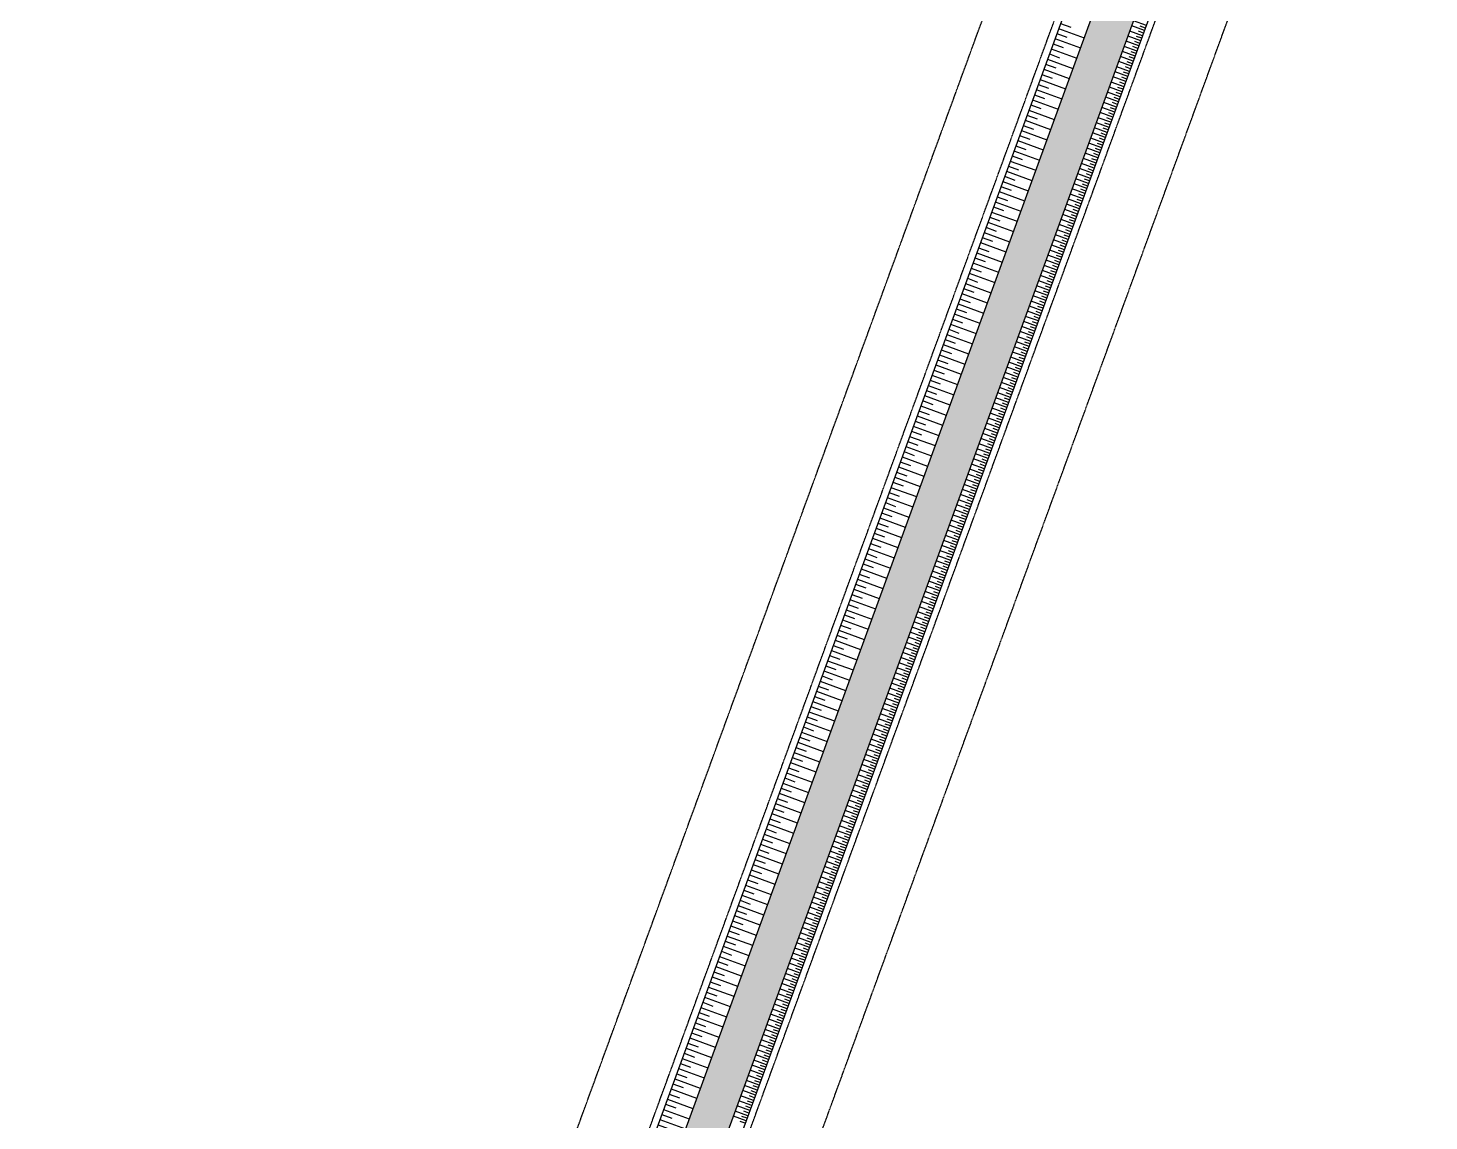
# Model space of a CAD drawing. Extents: x -111898 to 889894, y -2 to 1194865.
# Drawn here: x 693164 to 703495, y 1017071 to 1025132 of the extents above; entities that cross this region are included whole.
import ezdxf

# ---------------------------------------------------------------- set-up
doc = ezdxf.new("R2010")
doc.units = 0
doc.header["$LTSCALE"] = 10
doc.header["$MEASUREMENT"] = 0
doc.linetypes.add('10平面$0$DASH', pattern=[0.35, 0.25, -0.1])
doc.layers.get('Defpoints').update_dxf_attribs({"color": 210})
for name, color, linetype in [('0-WALL', 252, 'Continuous'), ('10平面$0$99平面图例外参$0$A-HATCH-2', 251, 'Continuous'), ('10平面$0$A-LIN-V', 9, 'Continuous'), ('10平面$0$AS-WALL', 40, 'Continuous'), ('10平面$0$PUB_HATCH', 8, 'Continuous'), ('WALL', 252, 'Continuous')]:
    doc.layers.add(name, color=color, linetype=linetype)

# ---------------------------------------------------------------- blocks, each defined once
blk = doc.blocks.new('10平面$0$99平面图例外参$0$$LinePat$填挖边坡')
at = {"color": 0}
for p, q in [((0, 0), (0, -1500)), ((300, 0), (300, -600))]:
    blk.add_line(p, q, dxfattribs=at)
at = {"layer": 'Defpoints', "color": 0}
blk.add_point((600, 0), dxfattribs=at)

msp = doc.modelspace()

# ---------------------------------------------------------------- hatches: boundary and pattern name
at = {"layer": '0-WALL'}
h = msp.add_hatch(dxfattribs=at)
h.set_pattern_fill('草坪或沼泽', color=8, scale=400, angle=-0.200257)
h.set_pattern_definition([(359.79974, (-824318.4, 704905.5), (1605.5824, 1594.398), [240, -48, 64, -48, 240, -960]), (359.79974, (-824398.3, 704953.8), (1605.5824, 1594.398), [160, -120, 240, -120, 160, -800]), (359.79974, (-823836, 705591.9), (1605.5824, 1594.398), [200, -80, 200, -1120]), (359.79974, (-824634.9, 705914.7), (1605.5824, 1594.398), [80, -160, 80, -1280]), (89.79974, (-824474.9, 705914.1), (-1594.398, 1605.5824), [144, -1456]), (89.79974, (-823998.3, 704952.4), (-1594.398, 1605.5824), [160, -1440]), (89.79974, (-823596, 705591), (-1594.398, 1605.5824), [160, -1440]), (44.79974, (-823790.3, 704935.7), (5.5922, 1599.9902), [160, -2102.7417]), (134.79974, (-824206.3, 704937.2), (-1599.9902, 5.5922), [160, -2102.7417]), (63.23469, (-823838.3, 704943.9), (5.5922, 1599.99023), [160, -3417.7088]), (75.7635, (-823918.27, 704952.15), (5.59221, 1599.99023), [160, -6436.969]), (75.7635, (-823516.03, 705590.75), (5.59221, 1599.99023), [128, -6468.969]), (75.7635, (-824442.9, 705914), (5.59221, 1599.99023), [112, -6484.969]), (103.835987, (-824078.27, 704952.7), (5.59221, 1599.99023), [160, -6436.969]), (103.835987, (-823676.03, 705591.3), (5.59221, 1599.99023), [128, -6468.969]), (103.835987, (-824506.9, 705914.2), (5.59221, 1599.99023), [112, -6484.969]), (116.364795, (-824158.3, 704945), (5.5922, 1599.99023), [160, -3417.7069])])
edge = h.paths.add_edge_path()
edge.add_line((741503.08, 933538.38), (741712.87, 934018.57))
edge.add_line((741712.87, 934018.57), (745060.96, 941812.89))
edge.add_line((745060.96, 941812.89), (766890.86, 1001849.76))
edge.add_line((766890.86, 1001849.76), (760346.98, 1016169.02))
edge.add_line((760346.98, 1016169.02), (737579.78, 1026362.54))
edge.add_line((737579.78, 1026362.54), (720756.11, 1037729.77))
edge.add_line((720756.11, 1037729.77), (653654.65, 1067773.01))
edge.add_line((653654.65, 1067773.01), (467795.25, 820503.81))
edge.add_line((467795.25, 820503.81), (468143.58, 820404.89))
edge.add_line((468143.58, 820404.89), (647181.92, 1058601.18))
edge.add_line((647181.92, 1058601.18), (648464.56, 1058132.56))
edge.add_line((648464.56, 1058132.56), (650350.23, 1063296.8))
edge.add_line((650350.23, 1063296.8), (720796.15, 1037558.69))
edge.add_line((720796.15, 1037558.69), (718909.6, 1032395.07))
edge.add_line((718909.6, 1032395.07), (725484.49, 1029992.9))
edge.add_line((725484.49, 1029992.9), (726513.26, 1032808.65))
edge.add_line((726513.26, 1032808.65), (729331.07, 1031779.14))
edge.add_line((729331.07, 1031779.14), (728302.36, 1028963.46))
edge.add_line((728302.36, 1028963.46), (747084.56, 1022101.19))
edge.add_line((747084.56, 1022101.19), (755217.14, 1018452.95))
edge.add_arc((743028.5, 1006160.87), 17310.64, -14.619994, 45.242091, ccw=False)
edge.add_line((759778.64, 1001791.54), (760685.99, 1001458.08))
edge.add_line((760685.99, 1001458.08), (765094.65, 999847.31))
edge.add_line((765094.65, 999847.31), (740941.69, 933744.02))
edge.add_line((740941.69, 933744.02), (741503.08, 933538.38))
h = msp.add_hatch(dxfattribs=at)
h.set_pattern_fill('草坪或沼泽', color=8, scale=400, angle=-0.200257)
h.set_pattern_definition([(359.79974, (-824318.4, 704905.5), (1605.5824, 1594.398), [240, -48, 64, -48, 240, -960]), (359.79974, (-824398.3, 704953.8), (1605.5824, 1594.398), [160, -120, 240, -120, 160, -800]), (359.79974, (-823836, 705591.9), (1605.5824, 1594.398), [200, -80, 200, -1120]), (359.79974, (-824634.9, 705914.7), (1605.5824, 1594.398), [80, -160, 80, -1280]), (89.79974, (-824474.9, 705914.1), (-1594.398, 1605.5824), [144, -1456]), (89.79974, (-823998.3, 704952.4), (-1594.398, 1605.5824), [160, -1440]), (89.79974, (-823596, 705591), (-1594.398, 1605.5824), [160, -1440]), (44.79974, (-823790.3, 704935.7), (5.5922, 1599.9902), [160, -2102.7417]), (134.79974, (-824206.3, 704937.2), (-1599.9902, 5.5922), [160, -2102.7417]), (63.23469, (-823838.3, 704943.9), (5.5922, 1599.99023), [160, -3417.7088]), (75.7635, (-823918.27, 704952.15), (5.59221, 1599.99023), [160, -6436.969]), (75.7635, (-823516.03, 705590.75), (5.59221, 1599.99023), [128, -6468.969]), (75.7635, (-824442.9, 705914), (5.59221, 1599.99023), [112, -6484.969]), (103.835987, (-824078.27, 704952.7), (5.59221, 1599.99023), [160, -6436.969]), (103.835987, (-823676.03, 705591.3), (5.59221, 1599.99023), [128, -6468.969]), (103.835987, (-824506.9, 705914.2), (5.59221, 1599.99023), [112, -6484.969]), (116.364795, (-824158.3, 704945), (5.5922, 1599.99023), [160, -3417.7069])])
edge = h.paths.add_edge_path()
edge.add_line((700120.09, 1030796.12), (720971.32, 1023177.92))
edge.add_arc((719204.49, 1023876.72), 1900, 338.420593, 429.930039)
edge.add_line((719856.51, 1025661.34), (702573.86, 1031975.62))
edge.add_arc((701921.85, 1030191), 1900, 69.930039, 159.929711)
edge.add_line((700137.23, 1030843.03), (700120.09, 1030796.12))
at = {"layer": '10平面$0$PUB_HATCH'}
h = msp.add_hatch(dxfattribs=at)
h.set_pattern_fill('石膏板', color=256, scale=30, angle=-20.070289, style=0)
h.set_pattern_definition([(24.929711, (581260.3, 187846.72), (-44.707476, 96.183378), [24, -82.06602]), (114.929711, (581417.13, 187789.42), (-96.183378, -44.707476), [24, -82.06602])])
h.paths.add_polyline_path([(686628.72, 984982.24), (702058.31, 1027213.41), (701776.53, 1027316.36), (686346.94, 985085.19)])

# ---------------------------------------------------------------- linework, layer by layer
at = {"layer": '10平面$0$A-LIN-V', "color": 8}
for p, q in [((701588.67, 1027385), (686227.72, 985341.68)), ((702152.23, 1027179.1), (686722.65, 984947.92))]:
    msp.add_line(p, q, dxfattribs=at)
at = {"layer": '10平面$0$AS-WALL', "color": 8}
for p, q in [((701776.53, 1027316.36), (686346.94, 985085.19)), ((686628.72, 984982.24), (702058.31, 1027213.41))]:
    msp.add_line(p, q, dxfattribs=at)
at = {"layer": 'WALL', "color": 8, "linetype": '10平面$0$DASH'}
for p, q in [((670769.92, 944636), (701895.69, 1029828)), ((671239.56, 944464.41), (702365.32, 1029656.41)), ((671897.05, 944224.19), (703022.81, 1029416.19)), ((672366.69, 944052.6), (703492.45, 1029244.6))]:
    msp.add_line(p, q, dxfattribs=at)

# ---------------------------------------------------------------- block references
at = {"layer": '10平面$0$99平面图例外参$0$A-HATCH-2', "color": 8}
for p, xscale, yscale, zscale, rotation in [((700764.29, 1025128.65), 0.1334573205823481, 0.1333333333333333, 0.1333333333333333, 69.92971143541095), ((701397.23, 1025112.62), 0.06666901738333265, 0.06666666666666667, 0.06666666666666667, 249.9297114337832), ((701410.96, 1025150.2), 0.06666901738333265, 0.06666666666666667, 0.06666666666666667, 249.9297114337832), ((700709.33, 1024978.23), 0.1334573205823481, 0.1333333333333333, 0.1333333333333333, 69.92971143541095), ((700736.81, 1025053.44), 0.1334573205823481, 0.1333333333333333, 0.1333333333333333, 69.92971143541095), ((701356.05, 1024999.91), 0.06666901738333265, 0.06666666666666667, 0.06666666666666667, 249.9297114337832), ((701369.77, 1025037.48), 0.06666901738333265, 0.06666666666666667, 0.06666666666666667, 249.9297114337832), ((701383.5, 1025075.05), 0.06666901738333265, 0.06666666666666667, 0.06666666666666667, 249.9297114337832), ((700681.85, 1024903.01), 0.1334573205823481, 0.1333333333333333, 0.1333333333333333, 69.92971143541095), ((701328.59, 1024924.76), 0.06666901738333265, 0.06666666666666667, 0.06666666666666667, 249.9297114337832), ((701342.32, 1024962.33), 0.06666901738333265, 0.06666666666666667, 0.06666666666666667, 249.9297114337832), ((700626.89, 1024752.59), 0.1334573205823481, 0.1333333333333333, 0.1333333333333333, 69.92971143541095), ((700654.37, 1024827.8), 0.1334573205823481, 0.1333333333333333, 0.1333333333333333, 69.92971143541095), ((701287.41, 1024812.05), 0.06666901738333265, 0.06666666666666667, 0.06666666666666667, 249.9297114337832), ((701301.14, 1024849.62), 0.06666901738333265, 0.06666666666666667, 0.06666666666666667, 249.9297114337832), ((701314.86, 1024887.19), 0.06666901738333265, 0.06666666666666667, 0.06666666666666667, 249.9297114337832), ((700599.41, 1024677.38), 0.1334573205823481, 0.1333333333333333, 0.1333333333333333, 69.92971143541095), ((701246.23, 1024699.33), 0.06666901738333265, 0.06666666666666667, 0.06666666666666667, 249.9297114337832), ((701259.95, 1024736.9), 0.06666901738333265, 0.06666666666666667, 0.06666666666666667, 249.9297114337832), ((701273.68, 1024774.47), 0.06666901738333265, 0.06666666666666667, 0.06666666666666667, 249.9297114337832), ((700571.94, 1024602.17), 0.1334573205823481, 0.1333333333333333, 0.1333333333333333, 69.92971143541095), ((701205.04, 1024586.61), 0.06666901738333265, 0.06666666666666667, 0.06666666666666667, 249.9297114337832), ((701218.77, 1024624.18), 0.06666901738333265, 0.06666666666666667, 0.06666666666666667, 249.9297114337832), ((701232.5, 1024661.76), 0.06666901738333265, 0.06666666666666667, 0.06666666666666667, 249.9297114337832), ((700516.98, 1024451.74), 0.1334573205823481, 0.1333333333333333, 0.1333333333333333, 69.92971143541095), ((700544.46, 1024526.96), 0.1334573205823481, 0.1333333333333333, 0.1333333333333333, 69.92971143541095), ((701177.59, 1024511.47), 0.06666901738333265, 0.06666666666666667, 0.06666666666666667, 249.9297114337832), ((701191.32, 1024549.04), 0.06666901738333265, 0.06666666666666667, 0.06666666666666667, 249.9297114337832), ((700489.5, 1024376.53), 0.1334573205823481, 0.1333333333333333, 0.1333333333333333, 69.92971143541095), ((701136.41, 1024398.75), 0.06666901738333265, 0.06666666666666667, 0.06666666666666667, 249.9297114337832), ((701150.13, 1024436.32), 0.06666901738333265, 0.06666666666666667, 0.06666666666666667, 249.9297114337832), ((701163.86, 1024473.9), 0.06666901738333265, 0.06666666666666667, 0.06666666666666667, 249.9297114337832), ((700462.02, 1024301.32), 0.1334573205823481, 0.1333333333333333, 0.1333333333333333, 69.92971143541095), ((701095.23, 1024286.03), 0.06666901738333265, 0.06666666666666667, 0.06666666666666667, 249.9297114337832), ((701108.95, 1024323.61), 0.06666901738333265, 0.06666666666666667, 0.06666666666666667, 249.9297114337832), ((701122.68, 1024361.18), 0.06666901738333265, 0.06666666666666667, 0.06666666666666667, 249.9297114337832), ((700407.06, 1024150.9), 0.1334573205823481, 0.1333333333333333, 0.1333333333333333, 69.92971143541095), ((700434.54, 1024226.11), 0.1334573205823481, 0.1333333333333333, 0.1333333333333333, 69.92971143541095), ((701054.04, 1024173.32), 0.06666901738333265, 0.06666666666666667, 0.06666666666666667, 249.9297114337832), ((701067.77, 1024210.89), 0.06666901738333265, 0.06666666666666667, 0.06666666666666667, 249.9297114337832), ((701081.5, 1024248.46), 0.06666901738333265, 0.06666666666666667, 0.06666666666666667, 249.9297114337832), ((700379.58, 1024075.69), 0.1334573205823481, 0.1333333333333333, 0.1333333333333333, 69.92971143541095), ((701026.59, 1024098.17), 0.06666901738333265, 0.06666666666666667, 0.06666666666666667, 249.9297114337832), ((701040.32, 1024135.75), 0.06666901738333265, 0.06666666666666667, 0.06666666666666667, 249.9297114337832), ((700324.62, 1023925.26), 0.1334573205823481, 0.1333333333333333, 0.1333333333333333, 69.92971143541095), ((700352.1, 1024000.47), 0.1334573205823481, 0.1333333333333333, 0.1333333333333333, 69.92971143541095), ((700985.41, 1023985.46), 0.06666901738333265, 0.06666666666666667, 0.06666666666666667, 249.9297114337832), ((700999.13, 1024023.03), 0.06666901738333265, 0.06666666666666667, 0.06666666666666667, 249.9297114337832), ((701012.86, 1024060.6), 0.06666901738333265, 0.06666666666666667, 0.06666666666666667, 249.9297114337832), ((700297.14, 1023850.05), 0.1334573205823481, 0.1333333333333333, 0.1333333333333333, 69.92971143541095), ((700944.22, 1023872.74), 0.06666901738333265, 0.06666666666666667, 0.06666666666666667, 249.9297114337832), ((700957.95, 1023910.31), 0.06666901738333265, 0.06666666666666667, 0.06666666666666667, 249.9297114337832), ((700971.68, 1023947.88), 0.06666901738333265, 0.06666666666666667, 0.06666666666666667, 249.9297114337832), ((700269.66, 1023774.84), 0.1334573205823481, 0.1333333333333333, 0.1333333333333333, 69.92971143541095), ((700903.04, 1023760.02), 0.06666901738333265, 0.06666666666666667, 0.06666666666666667, 249.9297114337832), ((700916.77, 1023797.6), 0.06666901738333265, 0.06666666666666667, 0.06666666666666667, 249.9297114337832), ((700930.5, 1023835.17), 0.06666901738333265, 0.06666666666666667, 0.06666666666666667, 249.9297114337832), ((700214.7, 1023624.42), 0.1334573205823481, 0.1333333333333333, 0.1333333333333333, 69.92971143541095), ((700242.18, 1023699.63), 0.1334573205823481, 0.1333333333333333, 0.1333333333333333, 69.92971143541095), ((700875.59, 1023684.88), 0.06666901738333265, 0.06666666666666667, 0.06666666666666667, 249.9297114337832), ((700889.31, 1023722.45), 0.06666901738333265, 0.06666666666666667, 0.06666666666666667, 249.9297114337832), ((700187.22, 1023549.2), 0.1334573205823481, 0.1333333333333333, 0.1333333333333333, 69.92971143541095), ((700834.4, 1023572.16), 0.06666901738333265, 0.06666666666666667, 0.06666666666666667, 249.9297114337832), ((700848.13, 1023609.73), 0.06666901738333265, 0.06666666666666667, 0.06666666666666667, 249.9297114337832), ((700861.86, 1023647.31), 0.06666901738333265, 0.06666666666666667, 0.06666666666666667, 249.9297114337832), ((700159.74, 1023473.99), 0.1334573205823481, 0.1333333333333333, 0.1333333333333333, 69.92971143541095), ((700793.22, 1023459.45), 0.06666901738333265, 0.06666666666666667, 0.06666666666666667, 249.9297114337832), ((700806.95, 1023497.02), 0.06666901738333265, 0.06666666666666667, 0.06666666666666667, 249.9297114337832), ((700820.68, 1023534.59), 0.06666901738333265, 0.06666666666666667, 0.06666666666666667, 249.9297114337832), ((700104.79, 1023323.57), 0.1334573205823481, 0.1333333333333333, 0.1333333333333333, 69.92971143541095), ((700132.27, 1023398.78), 0.1334573205823481, 0.1333333333333333, 0.1333333333333333, 69.92971143541095), ((700752.04, 1023346.73), 0.06666901738333265, 0.06666666666666667, 0.06666666666666667, 249.9297114337832), ((700765.77, 1023384.3), 0.06666901738333265, 0.06666666666666667, 0.06666666666666667, 249.9297114337832), ((700779.5, 1023421.87), 0.06666901738333265, 0.06666666666666667, 0.06666666666666667, 249.9297114337832), ((700077.31, 1023248.36), 0.1334573205823481, 0.1333333333333333, 0.1333333333333333, 69.92971143541095), ((700724.59, 1023271.58), 0.06666901738333265, 0.06666666666666667, 0.06666666666666667, 249.9297114337832), ((700738.31, 1023309.16), 0.06666901738333265, 0.06666666666666667, 0.06666666666666667, 249.9297114337832), ((700049.83, 1023173.15), 0.1334573205823481, 0.1333333333333333, 0.1333333333333333, 69.92971143541095), ((700683.4, 1023158.87), 0.06666901738333265, 0.06666666666666667, 0.06666666666666667, 249.9297114337832), ((700697.13, 1023196.44), 0.06666901738333265, 0.06666666666666667, 0.06666666666666667, 249.9297114337832), ((700710.86, 1023234.01), 0.06666901738333265, 0.06666666666666667, 0.06666666666666667, 249.9297114337832), ((699994.87, 1023022.72), 0.1334573205823481, 0.1333333333333333, 0.1333333333333333, 69.92971143541095), ((700022.35, 1023097.93), 0.1334573205823481, 0.1333333333333333, 0.1333333333333333, 69.92971143541095), ((700642.22, 1023046.15), 0.06666901738333265, 0.06666666666666667, 0.06666666666666667, 249.9297114337832), ((700655.95, 1023083.72), 0.06666901738333265, 0.06666666666666667, 0.06666666666666667, 249.9297114337832), ((700669.68, 1023121.3), 0.06666901738333265, 0.06666666666666667, 0.06666666666666667, 249.9297114337832), ((699967.39, 1022947.51), 0.1334573205823481, 0.1333333333333333, 0.1333333333333333, 69.92971143541095), ((700601.04, 1022933.43), 0.06666901738333265, 0.06666666666666667, 0.06666666666666667, 249.9297114337832), ((700614.77, 1022971.01), 0.06666901738333265, 0.06666666666666667, 0.06666666666666667, 249.9297114337832), ((700628.49, 1023008.58), 0.06666901738333265, 0.06666666666666667, 0.06666666666666667, 249.9297114337832), ((699912.43, 1022797.09), 0.1334573205823481, 0.1333333333333333, 0.1333333333333333, 69.92971143541095), ((699939.91, 1022872.3), 0.1334573205823481, 0.1333333333333333, 0.1333333333333333, 69.92971143541095), ((700573.58, 1022858.29), 0.06666901738333265, 0.06666666666666667, 0.06666666666666667, 249.9297114337832), ((700587.31, 1022895.86), 0.06666901738333265, 0.06666666666666667, 0.06666666666666667, 249.9297114337832), ((699884.95, 1022721.88), 0.1334573205823481, 0.1333333333333333, 0.1333333333333333, 69.92971143541095), ((700532.4, 1022745.57), 0.06666901738333265, 0.06666666666666667, 0.06666666666666667, 249.9297114337832), ((700546.13, 1022783.15), 0.06666901738333265, 0.06666666666666667, 0.06666666666666667, 249.9297114337832), ((700559.86, 1022820.72), 0.06666901738333265, 0.06666666666666667, 0.06666666666666667, 249.9297114337832), ((699857.47, 1022646.66), 0.1334573205823481, 0.1333333333333333, 0.1333333333333333, 69.92971143541095), ((700491.22, 1022632.86), 0.06666901738333265, 0.06666666666666667, 0.06666666666666667, 249.9297114337832), ((700504.95, 1022670.43), 0.06666901738333265, 0.06666666666666667, 0.06666666666666667, 249.9297114337832), ((700518.67, 1022708), 0.06666901738333265, 0.06666666666666667, 0.06666666666666667, 249.9297114337832), ((699802.51, 1022496.24), 0.1334573205823481, 0.1333333333333333, 0.1333333333333333, 69.92971143541095), ((699829.99, 1022571.45), 0.1334573205823481, 0.1333333333333333, 0.1333333333333333, 69.92971143541095), ((700450.04, 1022520.14), 0.06666901738333265, 0.06666666666666667, 0.06666666666666667, 249.9297114337832), ((700463.77, 1022557.71), 0.06666901738333265, 0.06666666666666667, 0.06666666666666667, 249.9297114337832), ((700477.49, 1022595.28), 0.06666901738333265, 0.06666666666666667, 0.06666666666666667, 249.9297114337832), ((699775.03, 1022421.03), 0.1334573205823481, 0.1333333333333333, 0.1333333333333333, 69.92971143541095), ((700422.58, 1022445), 0.06666901738333265, 0.06666666666666667, 0.06666666666666667, 249.9297114337832), ((700436.31, 1022482.57), 0.06666901738333265, 0.06666666666666667, 0.06666666666666667, 249.9297114337832), ((699747.55, 1022345.82), 0.1334573205823481, 0.1333333333333333, 0.1333333333333333, 69.92971143541095), ((700381.4, 1022332.28), 0.06666901738333265, 0.06666666666666667, 0.06666666666666667, 249.9297114337832), ((700395.13, 1022369.85), 0.06666901738333265, 0.06666666666666667, 0.06666666666666667, 249.9297114337832), ((700408.86, 1022407.42), 0.06666901738333265, 0.06666666666666667, 0.06666666666666667, 249.9297114337832), ((699692.6, 1022195.39), 0.1334573205823481, 0.1333333333333333, 0.1333333333333333, 69.92971143541095), ((699720.08, 1022270.61), 0.1334573205823481, 0.1333333333333333, 0.1333333333333333, 69.92971143541095), ((700340.22, 1022219.56), 0.06666901738333265, 0.06666666666666667, 0.06666666666666667, 249.9297114337832), ((700353.95, 1022257.13), 0.06666901738333265, 0.06666666666666667, 0.06666666666666667, 249.9297114337832), ((700367.67, 1022294.71), 0.06666901738333265, 0.06666666666666667, 0.06666666666666667, 249.9297114337832), ((699665.12, 1022120.18), 0.1334573205823481, 0.1333333333333333, 0.1333333333333333, 69.92971143541095), ((700299.04, 1022106.85), 0.06666901738333265, 0.06666666666666667, 0.06666666666666667, 249.9297114337832), ((700312.76, 1022144.42), 0.06666901738333265, 0.06666666666666667, 0.06666666666666667, 249.9297114337832), ((700326.49, 1022181.99), 0.06666901738333265, 0.06666666666666667, 0.06666666666666667, 249.9297114337832), ((699610.16, 1021969.76), 0.1334573205823481, 0.1333333333333333, 0.1333333333333333, 69.92971143541095), ((699637.64, 1022044.97), 0.1334573205823481, 0.1333333333333333, 0.1333333333333333, 69.92971143541095), ((700271.58, 1022031.7), 0.06666901738333265, 0.06666666666666667, 0.06666666666666667, 249.9297114337832), ((700285.31, 1022069.27), 0.06666901738333265, 0.06666666666666667, 0.06666666666666667, 249.9297114337832), ((699582.68, 1021894.55), 0.1334573205823481, 0.1333333333333333, 0.1333333333333333, 69.92971143541095), ((700230.4, 1021918.98), 0.06666901738333265, 0.06666666666666667, 0.06666666666666667, 249.9297114337832), ((700244.13, 1021956.56), 0.06666901738333265, 0.06666666666666667, 0.06666666666666667, 249.9297114337832), ((700257.85, 1021994.13), 0.06666901738333265, 0.06666666666666667, 0.06666666666666667, 249.9297114337832), ((699555.2, 1021819.34), 0.1334573205823481, 0.1333333333333333, 0.1333333333333333, 69.92971143541095), ((700189.22, 1021806.27), 0.06666901738333265, 0.06666666666666667, 0.06666666666666667, 249.9297114337832), ((700202.94, 1021843.84), 0.06666901738333265, 0.06666666666666667, 0.06666666666666667, 249.9297114337832), ((700216.67, 1021881.41), 0.06666901738333265, 0.06666666666666667, 0.06666666666666667, 249.9297114337832), ((699500.24, 1021668.91), 0.1334573205823481, 0.1333333333333333, 0.1333333333333333, 69.92971143541095), ((699527.72, 1021744.12), 0.1334573205823481, 0.1333333333333333, 0.1333333333333333, 69.92971143541095), ((700148.04, 1021693.55), 0.06666901738333265, 0.06666666666666667, 0.06666666666666667, 249.9297114337832), ((700161.76, 1021731.12), 0.06666901738333265, 0.06666666666666667, 0.06666666666666667, 249.9297114337832), ((700175.49, 1021768.7), 0.06666901738333265, 0.06666666666666667, 0.06666666666666667, 249.9297114337832), ((699472.76, 1021593.7), 0.1334573205823481, 0.1333333333333333, 0.1333333333333333, 69.92971143541095), ((700120.58, 1021618.41), 0.06666901738333265, 0.06666666666666667, 0.06666666666666667, 249.9297114337832), ((700134.31, 1021655.98), 0.06666901738333265, 0.06666666666666667, 0.06666666666666667, 249.9297114337832), ((699445.28, 1021518.49), 0.1334573205823481, 0.1333333333333333, 0.1333333333333333, 69.92971143541095), ((700079.4, 1021505.69), 0.06666901738333265, 0.06666666666666667, 0.06666666666666667, 249.9297114337832), ((700093.13, 1021543.26), 0.06666901738333265, 0.06666666666666667, 0.06666666666666667, 249.9297114337832), ((700106.85, 1021580.83), 0.06666901738333265, 0.06666666666666667, 0.06666666666666667, 249.9297114337832), ((699390.32, 1021368.07), 0.1334573205823481, 0.1333333333333333, 0.1333333333333333, 69.92971143541095), ((699417.8, 1021443.28), 0.1334573205823481, 0.1333333333333333, 0.1333333333333333, 69.92971143541095), ((700038.22, 1021392.97), 0.06666901738333265, 0.06666666666666667, 0.06666666666666667, 249.9297114337832), ((700051.94, 1021430.55), 0.06666901738333265, 0.06666666666666667, 0.06666666666666667, 249.9297114337832), ((700065.67, 1021468.12), 0.06666901738333265, 0.06666666666666667, 0.06666666666666667, 249.9297114337832), ((699362.84, 1021292.85), 0.1334573205823481, 0.1333333333333333, 0.1333333333333333, 69.92971143541095), ((699997.03, 1021280.26), 0.06666901738333265, 0.06666666666666667, 0.06666666666666667, 249.9297114337832), ((700010.76, 1021317.83), 0.06666901738333265, 0.06666666666666667, 0.06666666666666667, 249.9297114337832), ((700024.49, 1021355.4), 0.06666901738333265, 0.06666666666666667, 0.06666666666666667, 249.9297114337832), ((699307.89, 1021142.43), 0.1334573205823481, 0.1333333333333333, 0.1333333333333333, 69.92971143541095), ((699335.36, 1021217.64), 0.1334573205823481, 0.1333333333333333, 0.1333333333333333, 69.92971143541095), ((699969.58, 1021205.11), 0.06666901738333265, 0.06666666666666667, 0.06666666666666667, 249.9297114337832), ((699983.31, 1021242.69), 0.06666901738333265, 0.06666666666666667, 0.06666666666666667, 249.9297114337832), ((699280.41, 1021067.22), 0.1334573205823481, 0.1333333333333333, 0.1333333333333333, 69.92971143541095), ((699928.4, 1021092.4), 0.06666901738333265, 0.06666666666666667, 0.06666666666666667, 249.9297114337832), ((699942.12, 1021129.97), 0.06666901738333265, 0.06666666666666667, 0.06666666666666667, 249.9297114337832), ((699955.85, 1021167.54), 0.06666901738333265, 0.06666666666666667, 0.06666666666666667, 249.9297114337832), ((699252.93, 1020992.01), 0.1334573205823481, 0.1333333333333333, 0.1333333333333333, 69.92971143541095), ((699887.21, 1020979.68), 0.06666901738333265, 0.06666666666666667, 0.06666666666666667, 249.9297114337832), ((699900.94, 1021017.25), 0.06666901738333265, 0.06666666666666667, 0.06666666666666667, 249.9297114337832), ((699914.67, 1021054.82), 0.06666901738333265, 0.06666666666666667, 0.06666666666666667, 249.9297114337832), ((699197.97, 1020841.58), 0.1334573205823481, 0.1333333333333333, 0.1333333333333333, 69.92971143541095), ((699225.45, 1020916.8), 0.1334573205823481, 0.1333333333333333, 0.1333333333333333, 69.92971143541095), ((699846.03, 1020866.96), 0.06666901738333265, 0.06666666666666667, 0.06666666666666667, 249.9297114337832), ((699859.76, 1020904.54), 0.06666901738333265, 0.06666666666666667, 0.06666666666666667, 249.9297114337832), ((699873.49, 1020942.11), 0.06666901738333265, 0.06666666666666667, 0.06666666666666667, 249.9297114337832), ((699170.49, 1020766.37), 0.1334573205823481, 0.1333333333333333, 0.1333333333333333, 69.92971143541095), ((699818.58, 1020791.82), 0.06666901738333265, 0.06666666666666667, 0.06666666666666667, 249.9297114337832), ((699832.31, 1020829.39), 0.06666901738333265, 0.06666666666666667, 0.06666666666666667, 249.9297114337832), ((699143.01, 1020691.16), 0.1334573205823481, 0.1333333333333333, 0.1333333333333333, 69.92971143541095), ((699777.4, 1020679.1), 0.06666901738333265, 0.06666666666666667, 0.06666666666666667, 249.9297114337832), ((699791.12, 1020716.67), 0.06666901738333265, 0.06666666666666667, 0.06666666666666667, 249.9297114337832), ((699804.85, 1020754.25), 0.06666901738333265, 0.06666666666666667, 0.06666666666666667, 249.9297114337832), ((699088.05, 1020540.74), 0.1334573205823481, 0.1333333333333333, 0.1333333333333333, 69.92971143541095), ((699115.53, 1020615.95), 0.1334573205823481, 0.1333333333333333, 0.1333333333333333, 69.92971143541095), ((699736.21, 1020566.39), 0.06666901738333265, 0.06666666666666667, 0.06666666666666667, 249.9297114337832), ((699749.94, 1020603.96), 0.06666901738333265, 0.06666666666666667, 0.06666666666666667, 249.9297114337832), ((699763.67, 1020641.53), 0.06666901738333265, 0.06666666666666667, 0.06666666666666667, 249.9297114337832), ((699060.57, 1020465.53), 0.1334573205823481, 0.1333333333333333, 0.1333333333333333, 69.92971143541095), ((699695.03, 1020453.67), 0.06666901738333265, 0.06666666666666667, 0.06666666666666667, 249.9297114337832), ((699708.76, 1020491.24), 0.06666901738333265, 0.06666666666666667, 0.06666666666666667, 249.9297114337832), ((699722.49, 1020528.81), 0.06666901738333265, 0.06666666666666667, 0.06666666666666667, 249.9297114337832), ((699005.61, 1020315.1), 0.1334573205823481, 0.1333333333333333, 0.1333333333333333, 69.92971143541095), ((699033.09, 1020390.31), 0.1334573205823481, 0.1333333333333333, 0.1333333333333333, 69.92971143541095), ((699667.58, 1020378.52), 0.06666901738333265, 0.06666666666666667, 0.06666666666666667, 249.9297114337832), ((699681.3, 1020416.1), 0.06666901738333265, 0.06666666666666667, 0.06666666666666667, 249.9297114337832), ((698978.13, 1020239.89), 0.1334573205823481, 0.1333333333333333, 0.1333333333333333, 69.92971143541095), ((699626.39, 1020265.81), 0.06666901738333265, 0.06666666666666667, 0.06666666666666667, 249.9297114337832), ((699640.12, 1020303.38), 0.06666901738333265, 0.06666666666666667, 0.06666666666666667, 249.9297114337832), ((699653.85, 1020340.95), 0.06666901738333265, 0.06666666666666667, 0.06666666666666667, 249.9297114337832), ((698950.65, 1020164.68), 0.1334573205823481, 0.1333333333333333, 0.1333333333333333, 69.92971143541095), ((699585.21, 1020153.09), 0.06666901738333265, 0.06666666666666667, 0.06666666666666667, 249.9297114337832), ((699598.94, 1020190.66), 0.06666901738333265, 0.06666666666666667, 0.06666666666666667, 249.9297114337832), ((699612.67, 1020228.24), 0.06666901738333265, 0.06666666666666667, 0.06666666666666667, 249.9297114337832), ((698895.7, 1020014.26), 0.1334573205823481, 0.1333333333333333, 0.1333333333333333, 69.92971143541095), ((698923.17, 1020089.47), 0.1334573205823481, 0.1333333333333333, 0.1333333333333333, 69.92971143541095), ((699544.03, 1020040.37), 0.06666901738333265, 0.06666666666666667, 0.06666666666666667, 249.9297114337832), ((699557.76, 1020077.95), 0.06666901738333265, 0.06666666666666667, 0.06666666666666667, 249.9297114337832), ((699571.48, 1020115.52), 0.06666901738333265, 0.06666666666666667, 0.06666666666666667, 249.9297114337832), ((698868.22, 1019939.04), 0.1334573205823481, 0.1333333333333333, 0.1333333333333333, 69.92971143541095), ((699516.58, 1019965.23), 0.06666901738333265, 0.06666666666666667, 0.06666666666666667, 249.9297114337832), ((699530.3, 1020002.8), 0.06666901738333265, 0.06666666666666667, 0.06666666666666667, 249.9297114337832), ((698840.74, 1019863.83), 0.1334573205823481, 0.1333333333333333, 0.1333333333333333, 69.92971143541095), ((699475.39, 1019852.51), 0.06666901738333265, 0.06666666666666667, 0.06666666666666667, 249.9297114337832), ((699489.12, 1019890.09), 0.06666901738333265, 0.06666666666666667, 0.06666666666666667, 249.9297114337832), ((699502.85, 1019927.66), 0.06666901738333265, 0.06666666666666667, 0.06666666666666667, 249.9297114337832), ((698785.78, 1019713.41), 0.1334573205823481, 0.1333333333333333, 0.1333333333333333, 69.92971143541095), ((698813.26, 1019788.62), 0.1334573205823481, 0.1333333333333333, 0.1333333333333333, 69.92971143541095), ((699434.21, 1019739.8), 0.06666901738333265, 0.06666666666666667, 0.06666666666666667, 249.9297114337832), ((699447.94, 1019777.37), 0.06666901738333265, 0.06666666666666667, 0.06666666666666667, 249.9297114337832), ((699461.67, 1019814.94), 0.06666901738333265, 0.06666666666666667, 0.06666666666666667, 249.9297114337832), ((698758.3, 1019638.2), 0.1334573205823481, 0.1333333333333333, 0.1333333333333333, 69.92971143541095), ((699393.03, 1019627.08), 0.06666901738333265, 0.06666666666666667, 0.06666666666666667, 249.9297114337832), ((699406.76, 1019664.65), 0.06666901738333265, 0.06666666666666667, 0.06666666666666667, 249.9297114337832), ((699420.48, 1019702.22), 0.06666901738333265, 0.06666666666666667, 0.06666666666666667, 249.9297114337832), ((698703.34, 1019487.77), 0.1334573205823481, 0.1333333333333333, 0.1333333333333333, 69.92971143541095), ((698730.82, 1019562.99), 0.1334573205823481, 0.1333333333333333, 0.1333333333333333, 69.92971143541095), ((699365.57, 1019551.94), 0.06666901738333265, 0.06666666666666667, 0.06666666666666667, 249.9297114337832), ((699379.3, 1019589.51), 0.06666901738333265, 0.06666666666666667, 0.06666666666666667, 249.9297114337832), ((698675.86, 1019412.56), 0.1334573205823481, 0.1333333333333333, 0.1333333333333333, 69.92971143541095), ((699324.39, 1019439.22), 0.06666901738333265, 0.06666666666666667, 0.06666666666666667, 249.9297114337832), ((699338.12, 1019476.79), 0.06666901738333265, 0.06666666666666667, 0.06666666666666667, 249.9297114337832), ((699351.85, 1019514.36), 0.06666901738333265, 0.06666666666666667, 0.06666666666666667, 249.9297114337832), ((698648.38, 1019337.35), 0.1334573205823481, 0.1333333333333333, 0.1333333333333333, 69.92971143541095), ((699283.21, 1019326.5), 0.06666901738333265, 0.06666666666666667, 0.06666666666666667, 249.9297114337832), ((699296.94, 1019364.07), 0.06666901738333265, 0.06666666666666667, 0.06666666666666667, 249.9297114337832), ((699310.66, 1019401.65), 0.06666901738333265, 0.06666666666666667, 0.06666666666666667, 249.9297114337832), ((698593.42, 1019186.93), 0.1334573205823481, 0.1333333333333333, 0.1333333333333333, 69.92971143541095), ((698620.9, 1019262.14), 0.1334573205823481, 0.1333333333333333, 0.1333333333333333, 69.92971143541095), ((699242.03, 1019213.79), 0.06666901738333265, 0.06666666666666667, 0.06666666666666667, 249.9297114337832), ((699255.75, 1019251.36), 0.06666901738333265, 0.06666666666666667, 0.06666666666666667, 249.9297114337832), ((699269.48, 1019288.93), 0.06666901738333265, 0.06666666666666667, 0.06666666666666667, 249.9297114337832), ((698565.94, 1019111.72), 0.1334573205823481, 0.1333333333333333, 0.1333333333333333, 69.92971143541095), ((699214.57, 1019138.64), 0.06666901738333265, 0.06666666666666667, 0.06666666666666667, 249.9297114337832), ((699228.3, 1019176.21), 0.06666901738333265, 0.06666666666666667, 0.06666666666666667, 249.9297114337832), ((698538.46, 1019036.5), 0.1334573205823481, 0.1333333333333333, 0.1333333333333333, 69.92971143541095), ((699173.39, 1019025.92), 0.06666901738333265, 0.06666666666666667, 0.06666666666666667, 249.9297114337832), ((699187.12, 1019063.5), 0.06666901738333265, 0.06666666666666667, 0.06666666666666667, 249.9297114337832), ((699200.85, 1019101.07), 0.06666901738333265, 0.06666666666666667, 0.06666666666666667, 249.9297114337832), ((698483.5, 1018886.08), 0.1334573205823481, 0.1333333333333333, 0.1333333333333333, 69.92971143541095), ((698510.98, 1018961.29), 0.1334573205823481, 0.1333333333333333, 0.1333333333333333, 69.92971143541095), ((699132.21, 1018913.21), 0.06666901738333265, 0.06666666666666667, 0.06666666666666667, 249.9297114337832), ((699145.94, 1018950.78), 0.06666901738333265, 0.06666666666666667, 0.06666666666666667, 249.9297114337832), ((699159.66, 1018988.35), 0.06666901738333265, 0.06666666666666667, 0.06666666666666667, 249.9297114337832), ((698456.03, 1018810.87), 0.1334573205823481, 0.1333333333333333, 0.1333333333333333, 69.92971143541095), ((699091.03, 1018800.49), 0.06666901738333265, 0.06666666666666667, 0.06666666666666667, 249.9297114337832), ((699104.75, 1018838.06), 0.06666901738333265, 0.06666666666666667, 0.06666666666666667, 249.9297114337832), ((699118.48, 1018875.64), 0.06666901738333265, 0.06666666666666667, 0.06666666666666667, 249.9297114337832), ((698401.07, 1018660.45), 0.1334573205823481, 0.1333333333333333, 0.1333333333333333, 69.92971143541095), ((698428.55, 1018735.66), 0.1334573205823481, 0.1333333333333333, 0.1333333333333333, 69.92971143541095), ((699063.57, 1018725.35), 0.06666901738333265, 0.06666666666666667, 0.06666666666666667, 249.9297114337832), ((699077.3, 1018762.92), 0.06666901738333265, 0.06666666666666667, 0.06666666666666667, 249.9297114337832), ((698373.59, 1018585.23), 0.1334573205823481, 0.1333333333333333, 0.1333333333333333, 69.92971143541095), ((699022.39, 1018612.63), 0.06666901738333265, 0.06666666666666667, 0.06666666666666667, 249.9297114337832), ((699036.12, 1018650.2), 0.06666901738333265, 0.06666666666666667, 0.06666666666666667, 249.9297114337832), ((699049.84, 1018687.77), 0.06666901738333265, 0.06666666666666667, 0.06666666666666667, 249.9297114337832), ((698346.11, 1018510.02), 0.1334573205823481, 0.1333333333333333, 0.1333333333333333, 69.92971143541095), ((698981.21, 1018499.91), 0.06666901738333265, 0.06666666666666667, 0.06666666666666667, 249.9297114337832), ((698994.93, 1018537.49), 0.06666901738333265, 0.06666666666666667, 0.06666666666666667, 249.9297114337832), ((699008.66, 1018575.06), 0.06666901738333265, 0.06666666666666667, 0.06666666666666667, 249.9297114337832), ((698291.15, 1018359.6), 0.1334573205823481, 0.1333333333333333, 0.1333333333333333, 69.92971143541095), ((698318.63, 1018434.81), 0.1334573205823481, 0.1333333333333333, 0.1333333333333333, 69.92971143541095), ((698940.02, 1018387.2), 0.06666901738333265, 0.06666666666666667, 0.06666666666666667, 249.9297114337832), ((698953.75, 1018424.77), 0.06666901738333265, 0.06666666666666667, 0.06666666666666667, 249.9297114337832), ((698967.48, 1018462.34), 0.06666901738333265, 0.06666666666666667, 0.06666666666666667, 249.9297114337832), ((698263.67, 1018284.39), 0.1334573205823481, 0.1333333333333333, 0.1333333333333333, 69.92971143541095), ((698912.57, 1018312.05), 0.06666901738333265, 0.06666666666666667, 0.06666666666666667, 249.9297114337832), ((698926.3, 1018349.62), 0.06666901738333265, 0.06666666666666667, 0.06666666666666667, 249.9297114337832), ((698236.19, 1018209.18), 0.1334573205823481, 0.1333333333333333, 0.1333333333333333, 69.92971143541095), ((698871.39, 1018199.34), 0.06666901738333265, 0.06666666666666667, 0.06666666666666667, 249.9297114337832), ((698885.12, 1018236.91), 0.06666901738333265, 0.06666666666666667, 0.06666666666666667, 249.9297114337832), ((698898.84, 1018274.48), 0.06666901738333265, 0.06666666666666667, 0.06666666666666667, 249.9297114337832), ((698181.23, 1018058.75), 0.1334573205823481, 0.1333333333333333, 0.1333333333333333, 69.92971143541095), ((698208.71, 1018133.96), 0.1334573205823481, 0.1333333333333333, 0.1333333333333333, 69.92971143541095), ((698830.21, 1018086.62), 0.06666901738333265, 0.06666666666666667, 0.06666666666666667, 249.9297114337832), ((698843.93, 1018124.19), 0.06666901738333265, 0.06666666666666667, 0.06666666666666667, 249.9297114337832), ((698857.66, 1018161.76), 0.06666901738333265, 0.06666666666666667, 0.06666666666666667, 249.9297114337832), ((698153.75, 1017983.54), 0.1334573205823481, 0.1333333333333333, 0.1333333333333333, 69.92971143541095), ((698802.75, 1018011.47), 0.06666901738333265, 0.06666666666666667, 0.06666666666666667, 249.9297114337832), ((698816.48, 1018049.05), 0.06666901738333265, 0.06666666666666667, 0.06666666666666667, 249.9297114337832), ((698098.79, 1017833.12), 0.1334573205823481, 0.1333333333333333, 0.1333333333333333, 69.92971143541095), ((698126.27, 1017908.33), 0.1334573205823481, 0.1333333333333333, 0.1333333333333333, 69.92971143541095), ((698761.57, 1017898.76), 0.06666901738333265, 0.06666666666666667, 0.06666666666666667, 249.9297114337832), ((698775.3, 1017936.33), 0.06666901738333265, 0.06666666666666667, 0.06666666666666667, 249.9297114337832), ((698789.02, 1017973.9), 0.06666901738333265, 0.06666666666666667, 0.06666666666666667, 249.9297114337832), ((698071.31, 1017757.91), 0.1334573205823481, 0.1333333333333333, 0.1333333333333333, 69.92971143541095), ((698720.39, 1017786.04), 0.06666901738333265, 0.06666666666666667, 0.06666666666666667, 249.9297114337832), ((698734.11, 1017823.61), 0.06666901738333265, 0.06666666666666667, 0.06666666666666667, 249.9297114337832), ((698747.84, 1017861.19), 0.06666901738333265, 0.06666666666666667, 0.06666666666666667, 249.9297114337832), ((698043.84, 1017682.69), 0.1334573205823481, 0.1333333333333333, 0.1333333333333333, 69.92971143541095), ((698679.2, 1017673.32), 0.06666901738333265, 0.06666666666666667, 0.06666666666666667, 249.9297114337832), ((698692.93, 1017710.9), 0.06666901738333265, 0.06666666666666667, 0.06666666666666667, 249.9297114337832), ((698706.66, 1017748.47), 0.06666901738333265, 0.06666666666666667, 0.06666666666666667, 249.9297114337832), ((697988.88, 1017532.27), 0.1334573205823481, 0.1333333333333333, 0.1333333333333333, 69.92971143541095), ((698016.36, 1017607.48), 0.1334573205823481, 0.1333333333333333, 0.1333333333333333, 69.92971143541095), ((698651.75, 1017598.18), 0.06666901738333265, 0.06666666666666667, 0.06666666666666667, 249.9297114337832), ((698665.48, 1017635.75), 0.06666901738333265, 0.06666666666666667, 0.06666666666666667, 249.9297114337832), ((697961.4, 1017457.06), 0.1334573205823481, 0.1333333333333333, 0.1333333333333333, 69.92971143541095), ((698610.57, 1017485.46), 0.06666901738333265, 0.06666666666666667, 0.06666666666666667, 249.9297114337832), ((698624.29, 1017523.04), 0.06666901738333265, 0.06666666666666667, 0.06666666666666667, 249.9297114337832), ((698638.02, 1017560.61), 0.06666901738333265, 0.06666666666666667, 0.06666666666666667, 249.9297114337832), ((697933.92, 1017381.85), 0.1334573205823481, 0.1333333333333333, 0.1333333333333333, 69.92971143541095), ((698569.39, 1017372.75), 0.06666901738333265, 0.06666666666666667, 0.06666666666666667, 249.9297114337832), ((698583.11, 1017410.32), 0.06666901738333265, 0.06666666666666667, 0.06666666666666667, 249.9297114337832), ((698596.84, 1017447.89), 0.06666901738333265, 0.06666666666666667, 0.06666666666666667, 249.9297114337832), ((697878.96, 1017231.42), 0.1334573205823481, 0.1333333333333333, 0.1333333333333333, 69.92971143541095), ((697906.44, 1017306.64), 0.1334573205823481, 0.1333333333333333, 0.1333333333333333, 69.92971143541095), ((698528.2, 1017260.03), 0.06666901738333265, 0.06666666666666667, 0.06666666666666667, 249.9297114337832), ((698541.93, 1017297.6), 0.06666901738333265, 0.06666666666666667, 0.06666666666666667, 249.9297114337832), ((698555.66, 1017335.17), 0.06666901738333265, 0.06666666666666667, 0.06666666666666667, 249.9297114337832), ((697851.48, 1017156.21), 0.1334573205823481, 0.1333333333333333, 0.1333333333333333, 69.92971143541095), ((698500.75, 1017184.89), 0.06666901738333265, 0.06666666666666667, 0.06666666666666667, 249.9297114337832), ((698514.48, 1017222.46), 0.06666901738333265, 0.06666666666666667, 0.06666666666666667, 249.9297114337832), ((697796.52, 1017005.79), 0.1334573205823481, 0.1333333333333333, 0.1333333333333333, 69.92971143541095), ((697824, 1017081), 0.1334573205823481, 0.1333333333333333, 0.1333333333333333, 69.92971143541095), ((698459.57, 1017072.17), 0.06666901738333265, 0.06666666666666667, 0.06666666666666667, 249.9297114337832), ((698473.29, 1017109.74), 0.06666901738333265, 0.06666666666666667, 0.06666666666666667, 249.9297114337832), ((698487.02, 1017147.31), 0.06666901738333265, 0.06666666666666667, 0.06666666666666667, 249.9297114337832)]:
    msp.add_blockref('10平面$0$99平面图例外参$0$$LinePat$填挖边坡', p, dxfattribs=dict(at, xscale=xscale, yscale=yscale, zscale=zscale, rotation=rotation))

doc.saveas('drawing.dxf')
